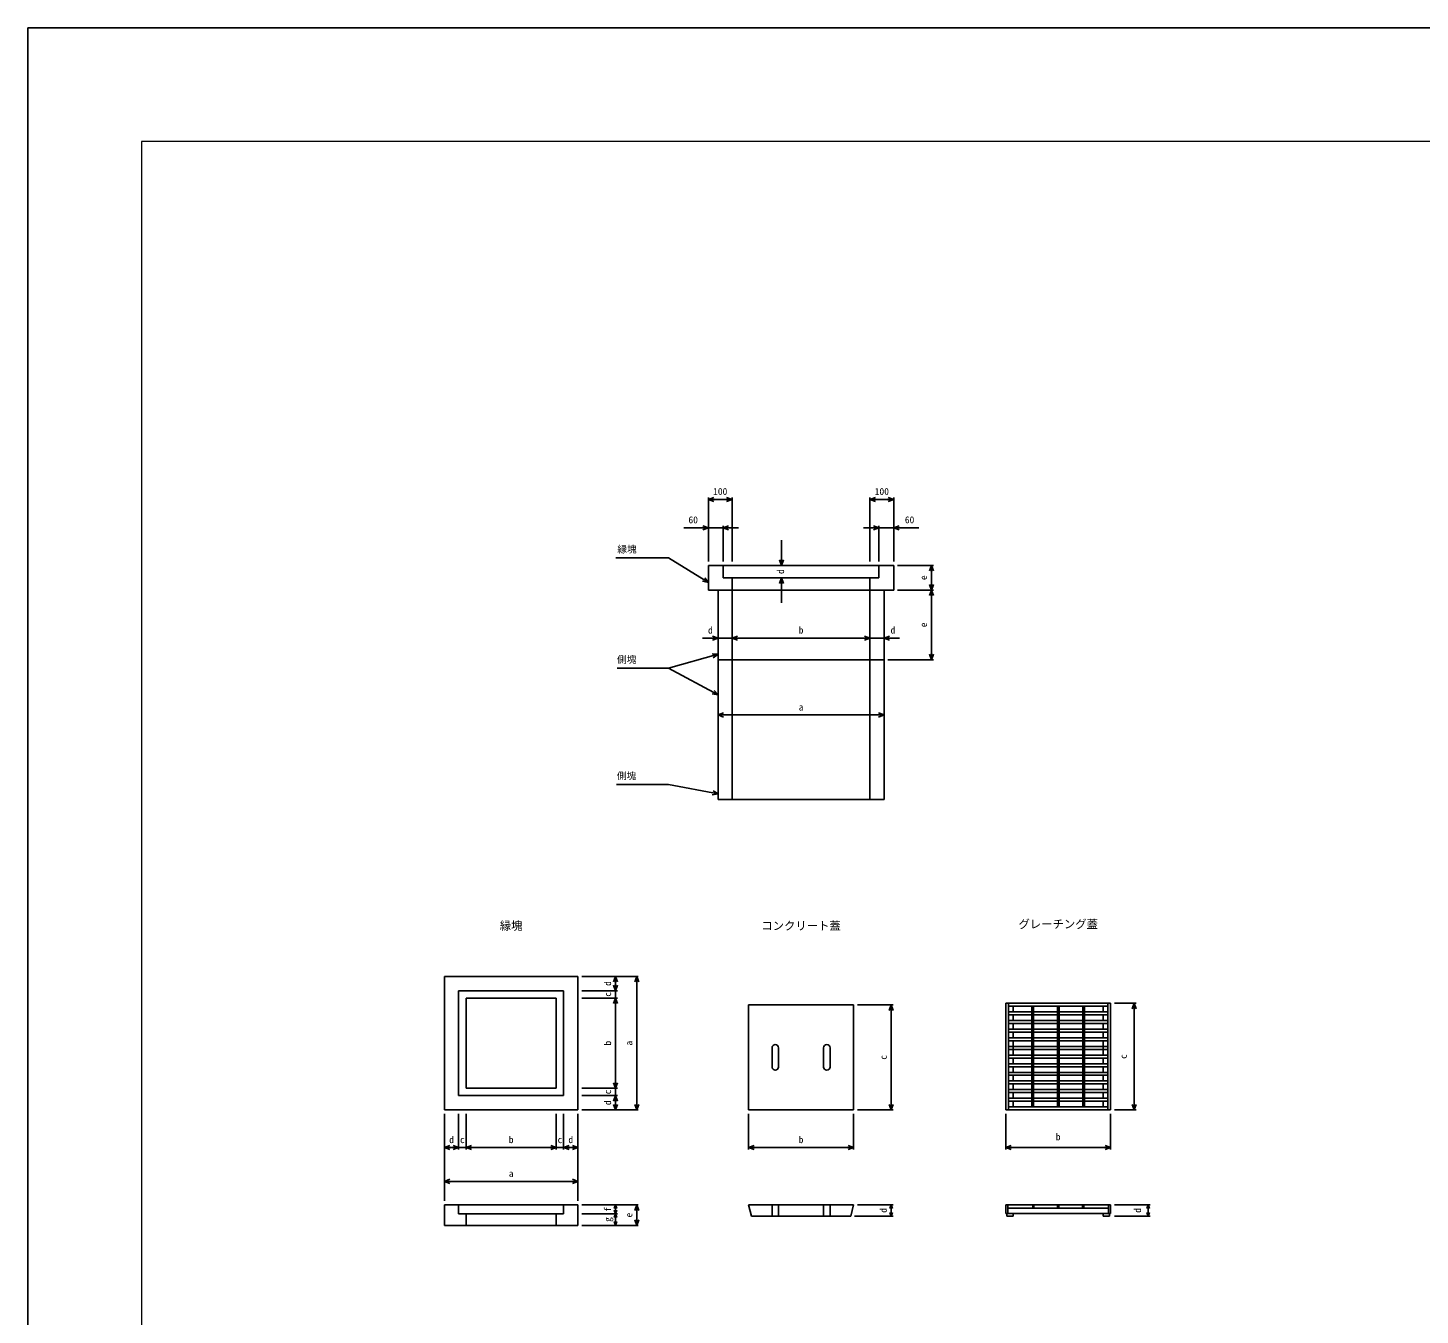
# Model space of a CAD drawing. Units: millimetres, scale not verified. Extents: x 15 to 25215, y 0 to 17820.
# Drawn here: x 15 to 7375, y 11015 to 17820 of the extents above; entities that cross this region are included whole.
import ezdxf
from ezdxf.enums import TextEntityAlignment as Align

# ---------------------------------------------------------------- set-up
doc = ezdxf.new("R2010")
doc.units = ezdxf.units.MM
doc.header["$LTSCALE"] = 30
for name, color, linetype, lineweight in [('Defpoints_3', 5, 'Continuous', 25), ('DIM', 7, 'Continuous', 25), ('HATCH', 6, 'Continuous', 25), ('OUTLINE', 3, 'Continuous', 25), ('TXT', 7, 'Continuous', 25), ('WAKU', 3, 'Continuous', 13)]:
    doc.layers.add(name, color=color, linetype=linetype, lineweight=lineweight)
doc.styles.add('ＭＳ ゴシック', font='')
doc.styles.get('ＭＳ ゴシック').set_extended_font_data('MS Gothic')

msp = doc.modelspace()

# ---------------------------------------------------------------- linework, layer by layer
at = {"layer": 'Defpoints_3'}
for p, q in [((25215, 17820), (15, 17820)), ((15, 17820), (15, 0))]:
    msp.add_line(p, q, dxfattribs=at)
at = {"layer": 'DIM'}
for p, q in [((3612.41, 15327.37), (3641.6, 15338)), ((3612.41, 15337.73), (3612.41, 14998.84)), ((3738.04, 15327.37), (3612.41, 15327.37)), ((3641.6, 15316.75), (3612.41, 15327.37)), ((3708.85, 15338), (3738.04, 15327.37)), ((3738.04, 15327.37), (3708.85, 15316.75)), ((3738.04, 15337.73), (3738.04, 14998.84)), ((4466.73, 15327.37), (4495.92, 15338)), ((4466.73, 15337.73), (4466.73, 14998.84)), ((4592.36, 15327.37), (4466.73, 15327.37)), ((4495.92, 15316.75), (4466.73, 15327.37)), ((4563.17, 15338), (4592.36, 15327.37)), ((4592.36, 15327.37), (4563.17, 15316.75)), ((4592.36, 15337.73), (4592.36, 14998.84)), ((3482.24, 15177.37), (3612.41, 15177.37)), ((3583.22, 15188), (3612.41, 15177.37)), ((3612.41, 15177.37), (3583.22, 15166.75)), ((3612.41, 15177.37), (3690.54, 15177.37)), ((3690.54, 15177.37), (3719.73, 15188)), ((3690.54, 14998.84), (3690.54, 15187.73)), ((3772.04, 15177.37), (3690.54, 15177.37)), ((3719.73, 15166.75), (3690.54, 15177.37)), ((4432.73, 15177.37), (4514.23, 15177.37)), ((4485.05, 15188), (4514.23, 15177.37)), ((4514.23, 15177.37), (4485.05, 15166.75)), ((4514.23, 14998.84), (4514.23, 15187.73)), ((4514.23, 15177.37), (4592.36, 15177.37)), ((4592.36, 15177.37), (4621.55, 15188)), ((4725.93, 15177.37), (4592.36, 15177.37)), ((4621.55, 15166.75), (4592.36, 15177.37)), ((3998.69, 15110.85), (3998.69, 14978.13)), ((3998.69, 14978.13), (3988.07, 15007.32)), ((4009.31, 15007.32), (3998.69, 14978.13)), ((4801.96, 14978.13), (4613.07, 14978.13)), ((4780.98, 14948.94), (4791.6, 14978.13)), ((4791.6, 14848.18), (4791.6, 14978.13)), ((4791.6, 14978.13), (4802.23, 14948.94)), ((3988.07, 14883.35), (3998.69, 14912.53)), ((3998.69, 14779.81), (3998.69, 14912.53)), ((3998.69, 14912.53), (4009.31, 14883.35)), ((4791.6, 14848.18), (4780.98, 14877.37)), ((4802.23, 14877.37), (4791.6, 14848.18)), ((4613.07, 14848.18), (4801.96, 14848.18)), ((4780.98, 14818.99), (4791.6, 14848.18)), ((4791.6, 14848.18), (4791.6, 14479.04)), ((4791.6, 14848.18), (4802.23, 14818.99)), ((3582.29, 14594.09), (3663.79, 14594.09)), ((3634.61, 14604.71), (3663.79, 14594.09)), ((3663.79, 14594.09), (3634.61, 14583.47)), ((3663.79, 14594.09), (3738.04, 14594.09)), ((3738.04, 14594.09), (3767.22, 14604.71)), ((3738.04, 14594.09), (4466.73, 14594.09)), ((3767.22, 14583.47), (3738.04, 14594.09)), ((4437.55, 14604.71), (4466.73, 14594.09)), ((4466.73, 14594.09), (4437.55, 14583.47)), ((4466.73, 14594.09), (4540.98, 14594.09)), ((4540.98, 14594.09), (4570.17, 14604.71)), ((4622.48, 14594.09), (4540.98, 14594.09)), ((4570.17, 14583.47), (4540.98, 14594.09)), ((4791.6, 14479.04), (4780.98, 14508.23)), ((4802.23, 14508.23), (4791.6, 14479.04)), ((4561.69, 14479.04), (4801.96, 14479.04)), ((3663.79, 14187.45), (3692.98, 14198.07)), ((3663.79, 14187.45), (4540.98, 14187.45)), ((3692.98, 14176.83), (3663.79, 14187.45)), ((4511.79, 14198.07), (4540.98, 14187.45)), ((4540.98, 14187.45), (4511.79, 14176.83)), ((3240.79, 12805.25), (2943.27, 12805.25)), ((3111.18, 12776.07), (3121.81, 12805.25)), ((3121.81, 12730.11), (3111.18, 12759.3)), ((3121.81, 12730.11), (3121.81, 12805.25)), ((3121.81, 12805.25), (3132.43, 12776.07)), ((3132.43, 12759.3), (3121.81, 12730.11)), ((3223.68, 12776.07), (3234.31, 12805.25)), ((3234.31, 12099.96), (3234.31, 12805.25)), ((3234.31, 12805.25), (3244.93, 12776.07)), ((3132.16, 12730.11), (2943.27, 12730.11)), ((3132.16, 12690.88), (2943.27, 12690.88)), ((3111.18, 12661.7), (3121.81, 12690.88)), ((3121.81, 12730.11), (3121.81, 12690.88)), ((3121.81, 12214.33), (3121.81, 12690.88)), ((3121.81, 12690.88), (3132.43, 12661.7)), ((5873.55, 12663.66), (5759.66, 12663.66)), ((5852.58, 12634.47), (5863.2, 12663.66)), ((5863.2, 12099.96), (5863.2, 12663.66)), ((5863.2, 12663.66), (5873.82, 12634.47)), ((4589.48, 12654.96), (4400.59, 12654.96)), ((4568.5, 12625.78), (4579.13, 12654.96)), ((4579.13, 12099.96), (4579.13, 12654.96)), ((4579.13, 12654.96), (4589.75, 12625.78)), ((3121.81, 12214.33), (3111.18, 12243.52)), ((3132.43, 12243.52), (3121.81, 12214.33)), ((3132.16, 12214.33), (2943.27, 12214.33)), ((3132.16, 12175.11), (2943.27, 12175.11)), ((3111.18, 12145.92), (3121.81, 12175.11)), ((3121.81, 12175.11), (3121.81, 12214.33)), ((3121.81, 12099.96), (3121.81, 12175.11)), ((3121.81, 12175.11), (3132.43, 12145.92)), ((2217.28, 11618.65), (2217.28, 12079.26)), ((2292.42, 11890.37), (2292.42, 12079.26)), ((2331.65, 11890.37), (2331.65, 12079.26)), ((2808.2, 11890.37), (2808.2, 12079.26)), ((2847.42, 11890.37), (2847.42, 12079.26)), ((2922.57, 11618.65), (2922.57, 12079.26)), ((3240.79, 12099.97), (2943.27, 12099.96)), ((3121.81, 12099.96), (3111.18, 12129.15)), ((3132.43, 12129.15), (3121.81, 12099.96)), ((3234.31, 12099.96), (3223.68, 12129.15)), ((3244.93, 12129.15), (3234.31, 12099.96)), ((3824.89, 11890.37), (3824.89, 12079.26)), ((4379.89, 11890.37), (4379.89, 12079.26)), ((4589.48, 12099.96), (4400.59, 12099.96)), ((4579.13, 12099.96), (4568.5, 12129.15)), ((4589.75, 12129.15), (4579.13, 12099.96)), ((5184.73, 11890.37), (5184.73, 12079.26)), ((5738.96, 11890.37), (5738.96, 12079.26)), ((5873.55, 12099.96), (5759.66, 12099.96)), ((5863.2, 12099.96), (5852.58, 12129.15)), ((5873.82, 12129.15), (5863.2, 12099.96)), ((2217.28, 11900.72), (2246.46, 11911.35)), ((2217.28, 11900.72), (2292.42, 11900.72)), ((2246.46, 11890.1), (2217.28, 11900.72)), ((2263.23, 11911.35), (2292.42, 11900.72)), ((2292.42, 11900.72), (2263.23, 11890.1)), ((2292.42, 11900.72), (2331.65, 11900.72)), ((2331.65, 11900.72), (2360.83, 11911.35)), ((2331.65, 11900.72), (2808.2, 11900.72)), ((2360.83, 11890.1), (2331.65, 11900.72)), ((2779.01, 11911.35), (2808.2, 11900.72)), ((2808.2, 11900.72), (2779.01, 11890.1)), ((2808.2, 11900.72), (2847.42, 11900.72)), ((2847.42, 11900.72), (2876.61, 11911.35)), ((2847.42, 11900.72), (2922.57, 11900.72)), ((2876.61, 11890.1), (2847.42, 11900.72)), ((2893.38, 11911.35), (2922.57, 11900.72)), ((2922.57, 11900.72), (2893.38, 11890.1)), ((3824.89, 11900.72), (3854.07, 11911.35)), ((3824.89, 11900.72), (4379.89, 11900.72)), ((3854.07, 11890.1), (3824.89, 11900.72)), ((4350.7, 11911.35), (4379.89, 11900.72)), ((4379.89, 11900.72), (4350.7, 11890.1)), ((5184.73, 11900.72), (5213.92, 11911.35)), ((5184.73, 11900.72), (5738.96, 11900.72)), ((5213.92, 11890.1), (5184.73, 11900.72)), ((5709.77, 11911.35), (5738.96, 11900.72)), ((5738.96, 11900.72), (5709.77, 11890.1)), ((2217.28, 11722.19), (2246.46, 11732.81)), ((2217.28, 11722.19), (2922.57, 11722.19)), ((2246.46, 11711.57), (2217.28, 11722.19)), ((2893.38, 11732.81), (2922.57, 11722.19)), ((2922.57, 11722.19), (2893.38, 11711.57)), ((3240.79, 11597.95), (2943.27, 11597.95)), ((3114.73, 11578.49), (3121.81, 11597.95)), ((3121.81, 11550.99), (3114.73, 11570.45)), ((3121.81, 11597.95), (3121.81, 11550.99)), ((3121.81, 11597.95), (3128.89, 11578.49)), ((3128.89, 11570.45), (3121.81, 11550.99)), ((3223.68, 11568.76), (3234.31, 11597.95)), ((3234.31, 11597.95), (3234.31, 11489.58)), ((3234.31, 11597.95), (3244.93, 11568.76)), ((4589.48, 11597.95), (4400.59, 11597.95)), ((4572.05, 11578.49), (4579.13, 11597.95)), ((4579.13, 11538.57), (4572.05, 11558.03)), ((4579.13, 11597.95), (4579.13, 11538.57)), ((4579.13, 11597.95), (4586.21, 11578.49)), ((4586.21, 11558.03), (4579.13, 11538.57)), ((5948.55, 11597.95), (5759.66, 11597.95)), ((5931.12, 11578.49), (5938.2, 11597.95)), ((5938.2, 11538.57), (5931.12, 11558.03)), ((5938.2, 11597.95), (5938.2, 11538.57)), ((5938.2, 11597.95), (5945.28, 11578.49)), ((5945.28, 11558.03), (5938.2, 11538.57)), ((3132.16, 11550.99), (2943.27, 11550.99)), ((3240.79, 11489.58), (2943.27, 11489.58)), ((3114.73, 11531.53), (3121.81, 11550.99)), ((3121.81, 11489.58), (3114.73, 11509.04)), ((3121.81, 11550.99), (3121.81, 11489.58)), ((3121.81, 11550.99), (3128.89, 11531.53)), ((3128.89, 11509.04), (3121.81, 11489.58)), ((3234.31, 11489.58), (3223.68, 11518.77)), ((3244.93, 11518.77), (3234.31, 11489.58)), ((4589.48, 11538.57), (4385.63, 11538.57)), ((5948.55, 11538.57), (5759.66, 11538.57))]:
    msp.add_line(p, q, dxfattribs=at)
at = {"layer": 'HATCH'}
for p, q in [((5738.96, 12663.66), (5184.73, 12663.66)), ((5184.73, 12099.96), (5184.73, 12663.66)), ((5198.81, 12663.66), (5198.81, 12099.96)), ((5724.88, 12663.66), (5724.88, 12099.96)), ((5738.96, 12099.96), (5738.96, 12663.66)), ((5198.81, 12648), (5724.88, 12648)), ((5198.81, 12617.99), (5322.29, 12617.99)), ((5198.81, 12602.33), (5322.29, 12602.33)), ((5223.36, 12617.99), (5223.36, 12649.34)), ((5223.36, 12572.32), (5223.36, 12602.33)), ((5322.29, 12648), (5322.29, 12115.62)), ((5331.32, 12648), (5331.32, 12115.62)), ((5331.32, 12617.99), (5457.32, 12617.99)), ((5331.32, 12602.33), (5457.32, 12602.33)), ((5457.32, 12648), (5457.32, 12115.62)), ((5466.36, 12648), (5466.36, 12115.62)), ((5466.36, 12617.99), (5592.36, 12617.99)), ((5466.36, 12602.33), (5592.36, 12602.33)), ((5592.36, 12648), (5592.36, 12115.62)), ((5601.4, 12648), (5601.4, 12115.62)), ((5601.4, 12617.99), (5724.88, 12617.99)), ((5601.4, 12602.33), (5724.88, 12602.33)), ((5700.32, 12617.99), (5700.32, 12649.34)), ((5700.32, 12572.32), (5700.32, 12602.33)), ((5198.81, 12572.32), (5322.29, 12572.32)), ((5198.81, 12556.66), (5322.29, 12556.66)), ((5198.81, 12526.65), (5322.29, 12526.65)), ((5223.36, 12526.65), (5223.36, 12556.66)), ((5331.32, 12572.32), (5457.32, 12572.32)), ((5331.32, 12556.66), (5457.32, 12556.66)), ((5331.32, 12526.65), (5457.32, 12526.65)), ((5466.36, 12572.32), (5592.36, 12572.32)), ((5466.36, 12556.66), (5592.36, 12556.66)), ((5466.36, 12526.65), (5592.36, 12526.65)), ((5601.4, 12572.32), (5724.88, 12572.32)), ((5601.4, 12556.66), (5724.88, 12556.66)), ((5601.4, 12526.65), (5724.88, 12526.65)), ((5700.32, 12526.65), (5700.32, 12556.66)), ((5198.81, 12510.99), (5322.29, 12510.99)), ((5198.81, 12480.98), (5322.29, 12480.98)), ((5198.81, 12465.32), (5322.29, 12465.32)), ((5223.36, 12480.98), (5223.36, 12510.99)), ((5223.36, 12389.64), (5223.36, 12465.32)), ((5331.32, 12510.99), (5457.32, 12510.99)), ((5331.32, 12480.98), (5457.32, 12480.98)), ((5331.32, 12465.32), (5457.32, 12465.32)), ((5466.36, 12510.99), (5592.36, 12510.99)), ((5466.36, 12480.98), (5592.36, 12480.98)), ((5466.36, 12465.32), (5592.36, 12465.32)), ((5601.4, 12510.99), (5724.88, 12510.99)), ((5601.4, 12480.98), (5724.88, 12480.98)), ((5601.4, 12465.32), (5724.88, 12465.32)), ((5700.32, 12480.98), (5700.32, 12510.99)), ((5700.32, 12389.64), (5700.32, 12465.32)), ((5198.81, 12435.31), (5322.29, 12435.31)), ((5198.81, 12419.65), (5322.29, 12419.65)), ((5198.81, 12389.64), (5322.29, 12389.64)), ((5198.81, 12373.98), (5322.29, 12373.98)), ((5223.36, 12343.97), (5223.36, 12373.98)), ((5331.32, 12435.31), (5457.32, 12435.31)), ((5331.32, 12419.65), (5457.32, 12419.65)), ((5331.32, 12389.64), (5457.32, 12389.64)), ((5331.32, 12373.98), (5457.32, 12373.98)), ((5466.36, 12435.31), (5592.36, 12435.31)), ((5466.36, 12419.65), (5592.36, 12419.65)), ((5466.36, 12389.64), (5592.36, 12389.64)), ((5466.36, 12373.98), (5592.36, 12373.98)), ((5601.4, 12435.31), (5724.88, 12435.31)), ((5601.4, 12419.65), (5724.88, 12419.65)), ((5601.4, 12389.64), (5724.88, 12389.64)), ((5601.4, 12373.98), (5724.88, 12373.98)), ((5700.32, 12343.97), (5700.32, 12373.98)), ((5198.81, 12343.97), (5322.29, 12343.97)), ((5198.81, 12328.31), (5322.29, 12328.31)), ((5198.81, 12298.3), (5322.29, 12298.3)), ((5223.36, 12298.3), (5223.36, 12328.31)), ((5331.32, 12343.97), (5457.32, 12343.97)), ((5331.32, 12328.31), (5457.32, 12328.31)), ((5331.32, 12298.3), (5457.32, 12298.3)), ((5466.36, 12343.97), (5592.36, 12343.97)), ((5466.36, 12328.31), (5592.36, 12328.31)), ((5466.36, 12298.3), (5592.36, 12298.3)), ((5601.4, 12343.97), (5724.88, 12343.97)), ((5601.4, 12328.31), (5724.88, 12328.31)), ((5601.4, 12298.3), (5724.88, 12298.3)), ((5700.32, 12298.3), (5700.32, 12328.31)), ((5198.81, 12282.64), (5322.29, 12282.64)), ((5198.81, 12252.63), (5322.29, 12252.63)), ((5198.81, 12236.97), (5322.29, 12236.97)), ((5223.36, 12252.63), (5223.36, 12282.64)), ((5223.36, 12206.96), (5223.36, 12236.97)), ((5331.32, 12282.64), (5457.32, 12282.64)), ((5331.32, 12252.63), (5457.32, 12252.63)), ((5331.32, 12236.97), (5457.32, 12236.97)), ((5466.36, 12282.64), (5592.36, 12282.64)), ((5466.36, 12252.63), (5592.36, 12252.63)), ((5466.36, 12236.97), (5592.36, 12236.97)), ((5601.4, 12282.64), (5724.88, 12282.64)), ((5601.4, 12252.63), (5724.88, 12252.63)), ((5601.4, 12236.97), (5724.88, 12236.97)), ((5700.32, 12252.63), (5700.32, 12282.64)), ((5700.32, 12206.96), (5700.32, 12236.97)), ((5198.81, 12206.96), (5322.29, 12206.96)), ((5198.81, 12191.3), (5322.29, 12191.3)), ((5198.81, 12161.29), (5322.29, 12161.29)), ((5198.81, 12145.63), (5322.29, 12145.63)), ((5223.36, 12161.29), (5223.36, 12191.3)), ((5223.36, 12115.62), (5223.36, 12145.63)), ((5331.32, 12206.96), (5457.32, 12206.96)), ((5331.32, 12191.3), (5457.32, 12191.3)), ((5331.32, 12161.29), (5457.32, 12161.29)), ((5331.32, 12145.63), (5457.32, 12145.63)), ((5466.36, 12206.96), (5592.36, 12206.96)), ((5466.36, 12191.3), (5592.36, 12191.3)), ((5466.36, 12161.29), (5592.36, 12161.29)), ((5466.36, 12145.63), (5592.36, 12145.63)), ((5601.4, 12206.96), (5724.88, 12206.96)), ((5601.4, 12191.3), (5724.88, 12191.3)), ((5601.4, 12161.29), (5724.88, 12161.29)), ((5601.4, 12145.63), (5724.88, 12145.63)), ((5700.32, 12161.29), (5700.32, 12191.3)), ((5700.32, 12115.62), (5700.32, 12145.63)), ((5184.73, 12099.96), (5738.96, 12099.96)), ((5198.81, 12115.62), (5724.88, 12115.62)), ((5184.73, 11597.95), (5738.96, 11597.95)), ((5184.73, 11552.31), (5184.73, 11597.95)), ((5195.41, 11597.95), (5195.41, 11552.31)), ((5195.41, 11580.19), (5728.28, 11580.19)), ((5326.96, 11597.95), (5326.96, 11580.19)), ((5332.84, 11597.95), (5332.84, 11580.19)), ((5458.91, 11597.95), (5458.91, 11580.19)), ((5464.78, 11597.95), (5464.78, 11580.19)), ((5590.85, 11597.95), (5590.85, 11580.19)), ((5596.72, 11597.95), (5596.72, 11580.19)), ((5728.28, 11597.95), (5728.28, 11552.31)), ((5738.96, 11552.31), (5738.96, 11597.95)), ((5738.96, 11552.31), (5184.73, 11552.31)), ((5190.07, 11538.57), (5190.07, 11552.31)), ((5223.36, 11538.57), (5190.07, 11538.57)), ((5223.36, 11538.57), (5223.36, 11552.31)), ((5700.32, 11538.57), (5700.32, 11552.31)), ((5733.62, 11538.57), (5700.32, 11538.57)), ((5733.62, 11538.57), (5733.62, 11552.31))]:
    msp.add_line(p, q, dxfattribs=at)
at = {"layer": 'OUTLINE'}
for p, q in [((3612.41, 14848.18), (3612.41, 14978.13)), ((4592.36, 14978.13), (3612.41, 14978.13)), ((3690.54, 14912.53), (3690.54, 14978.13)), ((4514.23, 14912.53), (4514.23, 14978.13)), ((4592.36, 14978.13), (4592.36, 14848.18)), ((4514.23, 14912.53), (3690.54, 14912.53)), ((3738.04, 14912.53), (3738.04, 13740.76)), ((4466.73, 14912.53), (4466.73, 13740.76)), ((4592.36, 14848.18), (3612.41, 14848.18)), ((3663.79, 13740.76), (3663.79, 14848.18)), ((4540.98, 13740.76), (4540.98, 14848.18)), ((3663.79, 14479.04), (4540.98, 14479.04)), ((4540.98, 13740.76), (3663.79, 13740.76)), ((2217.28, 12805.25), (2217.28, 12099.96)), ((2922.57, 12805.25), (2217.28, 12805.25)), ((2922.57, 12805.25), (2922.57, 12099.96)), ((2292.42, 12175.11), (2292.42, 12730.11)), ((2292.42, 12730.11), (2847.42, 12730.11)), ((2331.65, 12690.88), (2808.2, 12690.88)), ((2331.65, 12214.33), (2331.65, 12690.88)), ((2808.2, 12690.88), (2808.2, 12214.33)), ((2847.42, 12730.11), (2847.42, 12175.11)), ((3824.89, 12099.96), (3824.89, 12654.96)), ((3824.89, 12654.96), (4379.89, 12654.96)), ((4379.89, 12099.96), (4379.89, 12654.96)), ((3949.2, 12428.33), (3949.2, 12326.6)), ((3983.04, 12428.33), (3983.04, 12326.6)), ((4221.73, 12326.6), (4221.73, 12428.33)), ((4255.57, 12326.6), (4255.57, 12428.33)), ((2847.42, 12175.11), (2292.42, 12175.11)), ((2808.2, 12214.33), (2331.65, 12214.33)), ((2922.57, 12099.96), (2217.28, 12099.96)), ((4379.89, 12099.97), (3824.89, 12099.97)), ((2217.28, 11489.58), (2217.28, 11597.95)), ((2217.28, 11597.95), (2922.57, 11597.95)), ((2292.42, 11550.99), (2292.42, 11597.95)), ((2847.42, 11550.99), (2847.42, 11597.95)), ((2922.57, 11489.58), (2922.57, 11597.95)), ((4379.89, 11597.95), (3824.89, 11597.95)), ((3839.85, 11538.57), (3824.89, 11597.95)), ((3949.2, 11597.95), (3949.2, 11538.57)), ((3983.04, 11597.95), (3983.04, 11538.57)), ((4221.73, 11597.95), (4221.73, 11538.57)), ((4255.57, 11597.95), (4255.57, 11538.57)), ((4364.92, 11538.57), (4379.89, 11597.95)), ((2217.28, 11489.58), (2922.57, 11489.58)), ((2847.42, 11550.99), (2292.42, 11550.99)), ((2331.65, 11550.99), (2331.65, 11489.58)), ((2808.2, 11550.99), (2808.2, 11489.58)), ((4364.92, 11538.57), (3839.85, 11538.57))]:
    msp.add_line(p, q, dxfattribs=at)
for centre, start, end in [((3966.12, 12428.33), 0, 180), ((4238.65, 12428.33), 0, 180), ((3966.12, 12326.6), 180, 0), ((4238.65, 12326.6), 180, 0)]:
    msp.add_arc(centre, 16.92, start, end, dxfattribs=at)
at = {"layer": 'TXT'}
for p, q in [((3401.58, 15018.35), (3122.93, 15018.35)), ((3401.58, 15018.35), (3612.41, 14888.71)), ((3612.41, 14888.71), (3581.98, 14894.95)), ((3593.11, 14913.05), (3612.41, 14888.71)), ((3663.79, 14508.59), (3401.58, 14435.41)), ((3632.83, 14510.98), (3663.79, 14508.59)), ((3663.79, 14508.59), (3638.54, 14490.51)), ((3401.58, 14435.41), (3129.8, 14435.41)), ((3401.58, 14435.41), (3663.79, 14294.47)), ((3663.79, 14294.47), (3633.06, 14298.93)), ((3643.11, 14317.65), (3663.79, 14294.47)), ((3401.58, 13820.13), (3126.33, 13820.13)), ((3663.79, 13770.31), (3401.58, 13820.13)), ((3663.79, 13770.31), (3633.14, 13765.32)), ((3637.1, 13786.19), (3663.79, 13770.31))]:
    msp.add_line(p, q, dxfattribs=at)
at = {"layer": 'WAKU'}
for p, q in [((24615, 17220), (615, 17220)), ((615, 17220), (615, 600))]:
    msp.add_line(p, q, dxfattribs=at)

# ---------------------------------------------------------------- texts
at = {"layer": 'DIM', "style": 'ＭＳ ゴシック'}
for s, p in [('100', (3637.72, 15339.87)), ('100', (4492.05, 15339.87)), ('60', (3507.28, 15189.87)), ('60', (4651.28, 15189.87)), ('d', (3610.54, 14606.59)), ('b', (4089.89, 14606.59)), ('d', (4575.63, 14606.59)), ('a', (4089.89, 14199.95)), ('d', (2242.35, 11913.22)), ('c', (2299.53, 11913.22)), ('b', (2557.42, 11913.22)), ('c', (2815.31, 11913.22)), ('d', (2872.49, 11913.22)), ('b', (4089.89, 11913.22)), ('b', (5449.34, 11928.22)), ('a', (2557.42, 11734.69))]:
    msp.add_text(s, height=36.66, dxfattribs=at).set_placement(p, align=Align.BOTTOM_LEFT)
for s, rotation, p in [('d', 90, (4023.69, 14932.83)), ('e', 90, (4779.1, 14900.66)), ('e', 90, (4779.1, 14651.11)), ('d', 90, (3109.31, 12755.18)), ('c', 90, (3109.31, 12698)), ('b', 90, (3109.31, 12440.11)), ('a', 90, (3221.81, 12440.11)), ('c', 90, (4566.63, 12364.96)), ('c', 90, (5835.7, 12369.31)), ('d', 90, (3109.31, 12125.04)), ('c', 90, (3109.31, 12182.22)), ('f', 90, (3109.31, 11561.97)), ('d', 90.001, (4566.63, 11555.76)), ('d', 90, (5910.7, 11555.76)), ('g', 90, (3109.31, 11507.79)), ('e', 90, (3221.81, 11531.26))]:
    msp.add_text(s, height=36.66, rotation=rotation, dxfattribs=at).set_placement(p, align=Align.BOTTOM_LEFT)
at = {"layer": 'TXT', "style": 'ＭＳ ゴシック'}
for s, height, p in [('縁塊', 36.66, (3131.12, 15033.92)), ('側塊', 36.66, (3129.54, 14451.4)), ('側塊', 36.66, (3128.88, 13836.3)), ('縁塊', 43.99, (2509.92, 13037.75)), ('コンクリート蓋', 43.99, (3892.39, 13037.75)), ('グレーチング蓋', 43.99, (5251.84, 13046.45))]:
    msp.add_text(s, height=height, dxfattribs=at).set_placement(p, align=Align.BOTTOM_LEFT)

doc.saveas('drawing.dxf')
